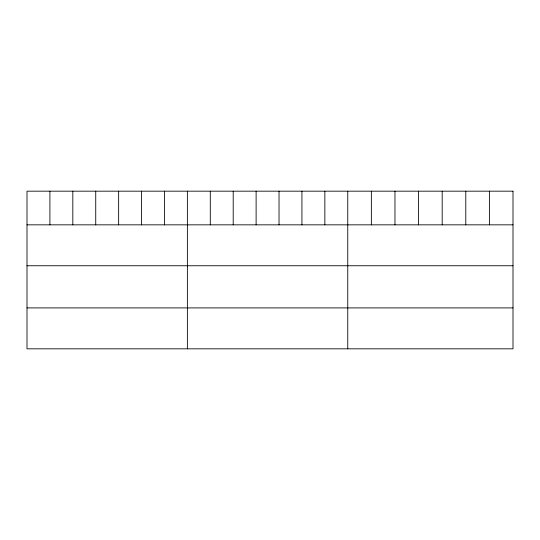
<?xml version="1.0" encoding="UTF-8"?>
<svg xmlns="http://www.w3.org/2000/svg" width="540" height="540" viewBox="0 0 540 540"><rect width="100%" height="100%" fill="white"/><g stroke="black" fill="none" stroke-linecap="round" stroke-linejoin="round"><path stroke-width="0.81" d="M27 224.843L513 224.843M27 265.754L513 265.754M27 307.908L513 307.908M489.395 191.174L489.395 224.843M465.791 191.174L465.791 224.843M442.186 191.174L442.186 224.843M418.574 191.174L418.574 224.843M394.97 191.174L394.97 224.843M371.365 191.174L371.365 224.843M347.76 191.174L347.76 348.827M324.851 191.174L324.851 224.843M301.934 191.174L301.934 224.843M279.025 191.174L279.025 224.843M256.115 191.174L256.115 224.843M233.206 191.174L233.206 224.843M210.29 191.174L210.29 224.843M187.38 191.174L187.38 348.827M164.471 191.174L164.471 224.843M141.554 191.174L141.554 224.843M118.645 191.174L118.645 224.843M95.735 191.174L95.735 224.843M72.826 191.174L72.826 224.843M49.91 191.174L49.91 224.843M513 191.174L27 191.174L27 348.827L513 348.827L513 191.174"/></g></svg>
